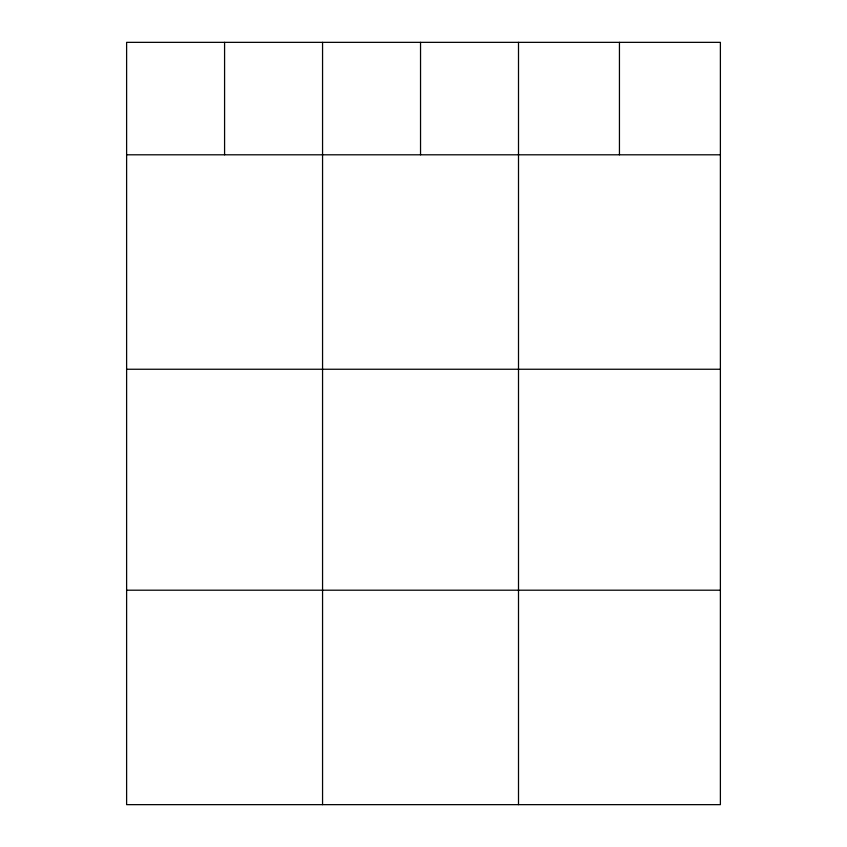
<?xml version="1.0" encoding="UTF-8"?>
<svg xmlns="http://www.w3.org/2000/svg" width="847" height="847" viewBox="0 0 847 847"><rect width="100%" height="100%" fill="white"/><g stroke="black" fill="none" stroke-linecap="round" stroke-linejoin="round"><path stroke-width="1.27" d="M720.384 154.8L720.384 804.65L126.616 804.65L126.616 42.35L720.384 42.35L720.384 154.8L126.616 154.8M126.616 369.25L720.384 369.25M126.616 590.2L720.384 590.2M619.443 42.35L619.443 154.8M518.502 42.35L518.502 804.65M420.536 42.35L420.536 154.8M322.559 42.35L322.559 804.65M224.582 42.35L224.582 154.8"/></g></svg>
